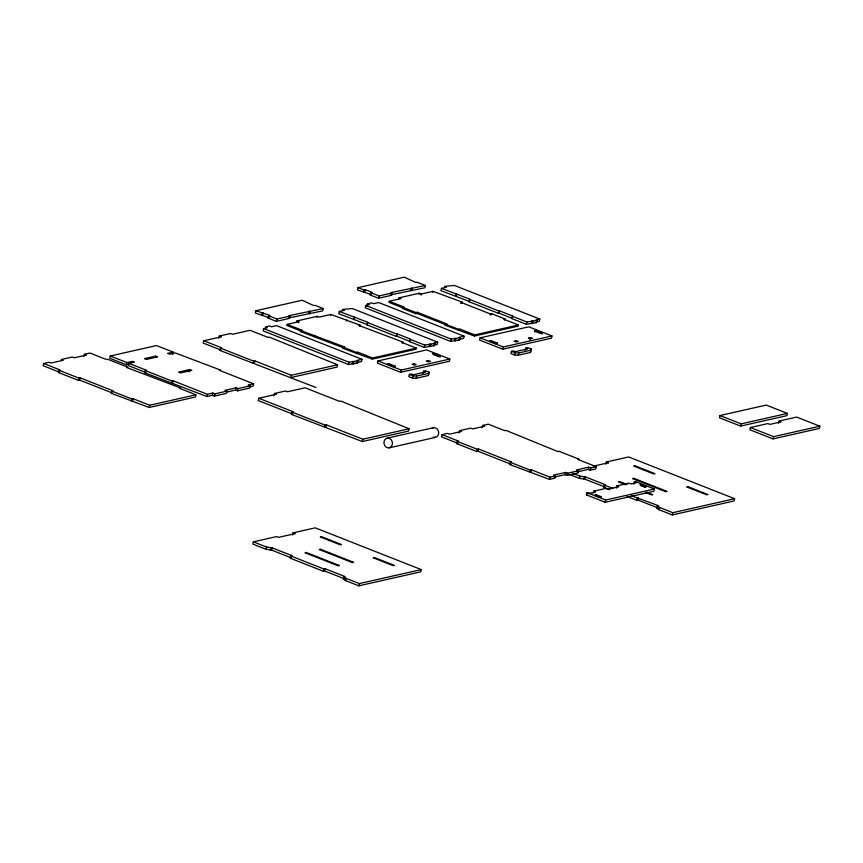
<?xml version="1.0" encoding="UTF-8"?>
<svg xmlns="http://www.w3.org/2000/svg" width="863" height="863" viewBox="0 0 863 863"><rect width="100%" height="100%" fill="white"/><g stroke="black" fill="none" stroke-linecap="round" stroke-linejoin="round"><path stroke-width="1.29" d="M43.689 363.485L43.15 365.729L59.623 372.212L58.404 372.492L58.943 370.249L60.162 369.979L43.689 363.485L49.148 362.255L51.133 363.032L63.182 360.303L61.208 359.526L72.352 357.002L74.326 357.789L86.376 355.06L84.401 354.283L83.862 356.516M58.404 372.492L78.457 380.389L79.008 378.156L80.216 377.875L113.161 390.853L111.942 391.133L111.403 393.377L149.148 407.487L195.394 397.034L195.933 394.79L179.461 388.296L180.68 388.026L126.462 367.422L127.681 367.142L107.627 359.245L106.408 359.515L89.935 353.032L84.401 354.283M78.457 380.389L79.676 380.119L80.216 377.875M172.665 354.369L173.215 352.136L156.494 345.545L110.248 356.009L109.709 358.242L126.43 364.822L128.609 364.326M126.43 364.822L126.969 362.589L132.427 361.36L134.412 362.136L128.943 363.377L128.404 365.61L145.987 372.536L144.811 372.794L145.351 370.572L146.527 370.303L128.943 363.377M131.456 401.273L132.007 399.03L133.215 398.76L149.687 405.254L195.933 394.79M132.675 401.004L133.215 398.76M149.148 407.487L149.687 405.254M171.435 383.291L171.974 381.058L173.15 380.788L207.444 394.305L212.913 393.064L214.887 393.852L226.947 391.122L226.408 393.355L214.348 396.085L212.374 395.297L206.904 396.538L144.811 372.794M172.611 383.021L173.15 380.788M189.191 371.78L189.731 369.547L191.78 370.356L180.637 372.881L178.587 372.072L189.731 369.547M218.771 338.339L219.321 336.031L221.306 336.807L203.787 340.766L203.237 343.086L219.979 349.677M206.904 396.538L207.444 394.305M315.998 387.509L219.957 350.432L220.518 348.113L221.737 347.843L203.787 340.766M212.374 395.297L212.913 393.064M214.348 396.085L214.887 393.852M235.567 390.054L236.106 387.821L238.08 388.598L250.141 385.88L249.601 388.102L237.541 390.831L235.567 390.054L226.904 392.018M255.912 310.723L255.351 313.042L269.375 317.8L268.123 318.08L268.684 315.75L269.936 315.47L255.912 310.723L302.158 300.259L313.679 305.578L314.93 305.286L323.237 308.566L322.676 310.885L288.404 318.026L289.396 318.415L289.957 316.085L288.976 315.696L323.237 308.566M237.541 390.831L238.08 388.598M261.543 315.48L262.104 313.161M262.794 315.2L263.355 312.87M253.139 363.496L253.7 361.187L254.909 360.907L291.327 375.254L337.573 364.79L337.012 367.109L290.766 377.573L291.327 375.254M254.358 363.226L254.909 360.907M361.985 359.288L276.57 325.642L271.478 326.786L269.418 325.977L265.383 326.894L267.444 327.703L263.647 328.566L263.086 330.863L348.501 364.51L357.325 363.129L357.886 360.831L356.894 360.443L361.985 359.288L361.424 361.586L356.333 362.74L357.325 363.129M173.215 352.136L167.681 353.388L169.655 354.164L175.189 352.913L220.572 370.065L219.396 370.335L253.69 383.841L253.15 386.074L249.828 386.829M268.123 318.08L276.43 321.349L276.991 319.019L289.957 316.085M258.846 398.253L258.285 400.561L292.719 414.132L291.5 414.402L292.061 412.093L293.28 411.813L258.846 398.253L276.365 394.283L274.391 393.506L273.83 395.826M287.163 324.359L286.894 325.47L301.619 331.273L301.888 330.151L287.163 324.359L298.889 321.705L298.62 322.827M296.656 322.05L296.926 320.928L317.228 316.333L319.191 317.109L330.917 314.456L360.151 325.2L359.871 326.322M300.648 330.443L344.596 346.98L343.355 347.26L343.086 348.382L344.326 348.102L300.378 331.554L300.648 330.443L301.888 330.151M253.366 541.835L252.827 544.078L266.095 549.3L271.532 550.065L291.586 557.962L290.367 558.242L290.907 555.999L292.126 555.729L272.072 547.822L266.635 547.066L253.366 541.835L276.635 536.57L278.609 537.347L294.952 533.658L292.967 532.881L292.428 535.114M308.706 313.431L309.267 311.101M309.698 313.819L310.259 311.5M316.948 317.455L317.228 316.333M313.636 336.775L313.905 335.664M314.876 336.494L315.146 335.383M266.095 549.3L266.635 547.066M270.313 550.335L270.853 548.091M271.532 550.065L272.072 547.822M330.648 315.578L330.917 314.456M339.342 311.446L338.781 313.744L367.379 324.628L366.764 324.758L367.929 322.331L339.342 311.446L344.434 310.292L342.374 309.472L352.266 308.512L437.681 342.169L437.131 344.466L433.334 345.329L434.316 345.718L434.876 343.42L433.884 343.032L437.681 342.169M346.624 321.101L346.894 319.979M425.351 285.47L391.09 292.6L392.072 292.989L391.511 295.319L390.518 294.93L424.79 287.789L425.351 285.47L417.045 282.19L415.793 282.481L404.272 277.163L358.026 287.627L357.465 289.946L370.389 294.272M324.682 427.476L325.243 425.168L326.462 424.887L362.87 439.235L409.116 428.771L408.555 431.09L362.309 441.543L291.5 414.402M325.901 427.207L326.462 424.887M353.506 319.537L354.067 317.239M354.121 319.407L354.671 317.109M363.657 292.384L364.218 290.065L365.47 289.774L372.05 292.374L370.799 292.654L370.238 294.984L378.544 298.253L391.511 295.319M364.909 292.104L365.47 289.774M348.501 364.51L349.051 362.212L357.886 360.831M366.937 306.095L367.498 303.798L369.558 304.607L365.761 305.47L365.2 307.767L450.615 341.414L459.44 340.033L460.001 337.735L459.008 337.347L464.1 336.192L463.539 338.49L458.447 339.644L459.44 340.033M352.298 363.647L352.848 361.349M353.291 364.046L353.841 361.748M356.333 353.603L356.613 352.482L357.854 352.201L372.579 358.005L416.333 348.113L416.063 349.235L372.309 359.127L343.086 348.382M357.584 353.323L357.854 352.201M378.544 298.253L379.105 295.923L392.072 292.989M372.309 359.127L372.579 358.005M290.367 558.242L323.312 571.22L323.852 568.976L325.071 568.706L345.124 576.603L343.906 576.883L343.366 579.116L345.556 580.605L358.825 585.837L420.68 571.845L421.23 569.602L315.232 527.843L292.967 532.881L294.93 533.733M389.289 301.263L389.008 302.374L403.733 308.177L402.492 308.458L402.762 307.347L404.013 307.055L389.289 301.263L401.004 298.609L399.04 297.832L398.771 298.954M323.312 571.22L324.52 570.939L325.071 568.706M378.005 360.928L377.455 363.161L400.648 372.298L449.321 361.295L449.86 359.051L426.678 349.914L378.005 360.928L401.187 370.065L449.86 359.051M362.309 441.543L362.87 439.235M388.771 363.636L388.501 364.758L395.081 367.347L395.351 366.236L388.771 363.636L387.519 363.916L394.1 366.516L395.351 366.236M366.764 324.758L396.214 336.365L397.379 333.927L410.637 339.148L409.472 341.586L424.197 347.39L434.316 345.718M396.214 336.365L397.379 333.927M410.82 290.335L411.381 288.005M411.813 290.723L412.374 288.404M393.83 367.638L394.1 366.516M402.579 343.15L402.848 342.028L358.9 325.48L360.151 325.2M345.556 580.605L346.095 578.372L343.906 576.883M419.073 294.359L419.342 293.237L421.306 294.013L433.032 291.36L462.266 302.104L461.996 303.226M400.648 372.298L401.187 370.065M402.492 308.458L415.75 313.69L416.02 312.568L417.261 312.287L446.71 323.884L446.441 325.006L445.2 325.286L445.47 324.164L446.71 323.884M421.036 295.135L421.306 294.013M415.75 313.69L416.991 313.398L417.261 312.287M423.01 373.463L423.55 371.219L425.535 372.007L413.388 374.747L411.403 373.97L409.375 374.423L408.835 376.667L412.46 378.102L416.149 378.285L428.296 375.545L428.674 374.434M358.825 585.837L359.364 583.593L421.23 569.602M432.762 292.481L433.032 291.36M412.46 378.102L413.01 375.858L416.689 376.052L428.835 373.301L429.213 372.19L425.588 370.766L423.55 371.219M416.149 378.285L416.689 376.052M424.197 347.39L424.758 345.092L434.876 343.42M441.457 288.35L440.896 290.648L469.494 301.532L468.879 301.672L470.044 299.234L441.457 288.35L446.549 287.196L444.488 286.387L454.38 285.426L539.796 319.073L539.246 321.37L536.71 321.942M429.289 346.236L429.85 343.938M430.281 346.624L430.842 344.326M428.296 375.545L429.213 372.19M440.076 357.174L440.346 356.052L433.765 353.463L432.514 353.744L439.094 356.333L440.346 356.052M455.621 296.441L456.182 294.143M456.236 296.311L456.786 294.013M450.615 341.414L451.166 339.116L460.001 337.735M460.745 303.506L461.015 302.384L462.266 302.104M454.413 340.561L454.963 338.264M455.405 340.95L455.955 338.652M458.458 330.507L458.728 329.386L459.968 329.105L474.693 334.909L518.447 325.017L518.178 326.138L474.423 336.031L445.2 325.286M459.699 330.227L459.968 329.105M442.039 434.628L441.5 436.861L457.962 443.355L456.754 443.625L457.293 441.392L458.512 441.112L442.039 434.628L447.498 433.388L449.472 434.165L461.532 431.446L459.558 430.669L459.008 432.902M474.423 336.031L474.693 334.909M480.119 337.832L479.569 340.065L502.762 349.202L551.435 338.199L551.975 335.955L528.792 326.818L480.119 337.832L503.302 346.969L551.975 335.955M490.195 315.114L490.464 313.992L491.716 313.711L504.974 318.932L504.693 320.054M491.446 314.833L491.716 313.711M497.196 344.251L497.466 343.14L490.885 340.54L490.616 341.662L496.096 343.819M468.879 301.672L498.329 313.269L499.494 310.831L512.751 316.063L511.586 318.49L526.311 324.294L536.441 322.622L536.991 320.324L535.999 319.936L539.796 319.073M498.329 313.269L499.494 310.831M482.212 427.66L482.751 425.416L488.285 424.165L504.758 430.659L505.966 430.378L557.757 451.532L558.965 451.263L579.03 459.159L577.811 459.44L596.257 466.71L595.718 468.943L590.184 470.195L588.21 469.418L577.358 471.878M456.754 443.625L476.808 451.532L477.347 449.289L478.566 449.019L511.511 461.996L510.292 462.266L509.753 464.51L549.472 479.407L554.941 478.167L555.481 475.934L553.496 475.157L565.556 472.428L567.53 473.204L578.674 470.691L578.134 472.924L566.991 475.448L565.006 474.661L554.165 477.12M476.808 451.532L478.026 451.252L478.566 449.019M502.762 349.202L503.302 346.969M525.664 348.123L527.649 348.911L515.502 351.651L513.517 350.874L511.489 351.338L510.95 353.571L514.575 355.006L518.264 355.189L530.411 352.449L531.338 349.094L527.703 347.67L525.664 348.123L525.125 350.367M514.575 355.006L515.125 352.762L518.803 352.956L530.95 350.205L531.338 349.094M518.264 355.189L518.803 352.956M526.311 324.294L526.872 321.996L536.991 320.324M531.403 323.14L531.964 320.842M532.395 323.528L532.956 321.23M529.925 339.785L530.465 337.541L532.449 338.328L530.411 338.781L528.426 338.005L530.465 337.541M530.411 352.449L530.95 350.205M534.359 331.77L535.61 331.489L535.88 330.367L542.46 332.956L542.191 334.078M529.806 472.417L530.346 470.173L531.565 469.893L550.022 477.163L555.481 475.934M531.025 472.137L531.565 469.893M549.472 479.407L550.022 477.163M565.006 474.661L565.556 472.428M566.991 475.448L567.53 473.204M580.076 476.171L585.502 476.926L605.567 484.833L604.348 485.114L603.809 487.347L605.028 487.077L584.963 479.17L579.537 478.415L580.076 476.171L572.838 473.323M583.755 479.45L584.294 477.207M584.963 479.17L585.502 476.926M588.21 469.418L588.749 467.174L590.724 467.962L596.257 466.71M590.184 470.195L590.724 467.962M633.927 484.154L634.467 481.91L635.686 481.64L654.381 489.008L653.83 491.241L605.157 502.255L586.462 494.887L587.002 492.654L590.206 493.151L595.664 491.921L593.679 491.144L593.14 493.377M595.891 495.847L596.16 494.726L601.468 496.818L600.216 497.099L594.92 495.017L596.16 494.726M605.869 464.229L606.409 461.985L628.663 456.959L734.661 498.717L734.122 500.961L672.266 514.941L658.998 509.72L656.808 508.231L657.347 505.988L658.566 505.718L631.187 495.686M593.312 466.182L608.383 462.762L606.409 461.985M605.157 502.255L605.697 500.011L654.381 489.008M616.333 488.134L616.872 485.891L628.933 483.161L630.918 483.949L636.452 482.697L634.467 481.91M626.991 496.484L636.743 500.324L637.293 498.091M641.155 484.553L639.915 484.833L645.222 486.926L646.463 486.646L641.155 484.553L640.885 485.675L645.136 487.347M636.743 500.324L637.962 500.055L638.501 497.811M658.998 509.72L659.537 507.476L657.347 505.988M672.266 514.941L672.806 512.708L734.661 498.717M719.99 415.535L719.451 417.778L740.594 426.106L786.84 415.653L787.38 413.409L766.236 405.081L719.99 415.535L741.134 423.862L787.38 413.409M740.594 426.106L741.134 423.862M779.073 421.047L781.123 421.845L769.979 424.369L767.93 423.56L750.422 427.519L749.871 429.763L773.065 438.9L819.311 428.436L819.85 426.203L796.657 417.066L779.073 421.047L778.534 423.28M773.065 438.9L773.604 436.656L819.85 426.203M370.238 294.984L371.489 294.704M276.43 321.349L289.396 318.415M219.321 336.031L230.464 333.506L232.449 334.283L250.033 330.313L267.983 337.379L269.202 337.109L337.573 364.79M367.498 303.798L371.532 302.881L373.593 303.69L378.684 302.546L464.1 336.192M399.04 297.832L419.342 293.237M300.378 331.554L301.619 331.273M219.957 350.432L221.176 350.151M111.403 393.377L112.622 393.096M402.848 342.028L401.608 342.309L416.333 348.113M504.974 318.932L503.722 319.213L518.447 325.017M409.472 341.586L410.076 341.446L396.829 336.225M511.586 318.49L512.191 318.361L498.943 313.129M236.106 387.821L224.963 390.346L226.947 391.122M253.69 383.841L248.156 385.092L250.141 385.88M490.885 340.54L489.634 340.82L496.214 343.42L497.466 343.14M535.88 330.367L534.629 330.648L541.209 333.237L542.46 332.956M274.391 393.506L285.524 390.993L287.498 391.77L305.092 387.789L339.526 401.36L340.745 401.079L409.116 428.771M387.12 438.188L433.366 427.735M459.558 430.669L470.691 428.145L472.665 428.922L484.726 426.193L482.751 425.416M389.278 447.821A4.93 4.207 77.3 0 0 391.219 439.806A4.93 4.207 77.3 0 0 384.1 441.392A4.93 4.207 77.3 0 0 389.278 447.821L435.524 437.368M509.753 464.51L510.961 464.24L478.026 451.252M588.749 467.174L576.689 469.904L578.674 470.691M593.679 491.144L605.74 488.415L607.725 489.192L618.857 486.678L616.872 485.891M586.462 494.887L587.681 494.618M343.366 579.116L344.585 578.846M656.808 508.231L658.027 507.951M535.448 322.233L536.441 322.622M469.44 299.375L498.89 310.971M512.147 316.192L526.872 321.996M535.61 331.489L541.09 333.647M461.015 302.384L490.464 313.992M750.422 427.519L773.604 436.656M358.026 287.627L364.218 290.065M370.799 292.654L379.105 295.923M402.762 307.347L416.02 312.568M445.47 324.164L458.728 329.386M416.991 313.398L446.441 325.006M511.489 351.338L515.125 352.762M365.761 305.47L451.166 339.116M367.325 322.46L396.775 334.067M410.033 339.288L424.758 345.092M433.496 354.585L438.976 356.743M296.926 320.928L298.889 321.705M268.684 315.75L276.991 319.019M343.355 347.26L356.613 352.482M409.375 374.423L413.01 375.858M606.398 462.061L608.372 462.838M263.647 328.566L349.051 362.212M627.045 484.477L619.677 481.565L618.415 481.856L625.794 484.758M646.711 492.223L652.849 494.639L651.597 494.92L645.448 492.503M604.348 485.114L612.892 488.469M659.537 507.476L672.806 512.708M637.962 500.055L656.765 507.455M603.809 487.347L609.904 489.753M568.674 474.132L579.537 478.415M596.959 496.268L600.141 497.52M220.518 348.113L253.7 361.187M457.293 441.392L477.347 449.289M510.292 462.266L530.346 470.173M587.002 492.654L605.697 500.011M292.061 412.093L325.243 425.168M110.248 356.009L126.969 362.589M145.351 370.572L171.974 381.058M58.943 370.249L79.008 378.156M111.942 391.133L132.007 399.03M79.676 380.119L111.403 392.611M290.907 555.999L323.852 568.976M346.095 578.372L359.364 583.593M324.52 570.939L343.334 578.35M432.341 428.134A4.93 4.207 77.3 0 1 438.652 432.266A4.93 4.207 77.3 0 1 433.323 437.174M155.62 356.117L144.477 358.63L146.462 359.418L157.605 356.894L155.62 356.117M414.164 363.852L412.136 364.305L414.121 365.092L416.149 364.628L414.164 363.852M428.35 360.637L426.311 361.101L428.296 361.877L430.324 361.424L428.35 360.637M516.279 340.756L514.251 341.209L516.236 341.996L518.264 341.532L516.279 340.756M321.446 536.657L320.227 536.926L340.292 544.833L341.5 544.553L321.446 536.657M634.888 465.761L633.669 466.042L653.723 473.938L654.941 473.668L634.888 465.761M306.236 552.46L304.973 552.741L338.156 565.815L339.407 565.535L306.236 552.46M320.464 549.246L319.202 549.526L352.384 562.6L353.636 562.309L320.464 549.246M633.895 478.35L632.644 478.641L665.815 491.705L667.077 491.425L633.895 478.35M374.445 557.53L373.226 557.811L393.291 565.707L394.499 565.438L374.445 557.53M687.887 486.646L686.668 486.915L706.721 494.823L707.94 494.542L687.887 486.646"/></g></svg>
